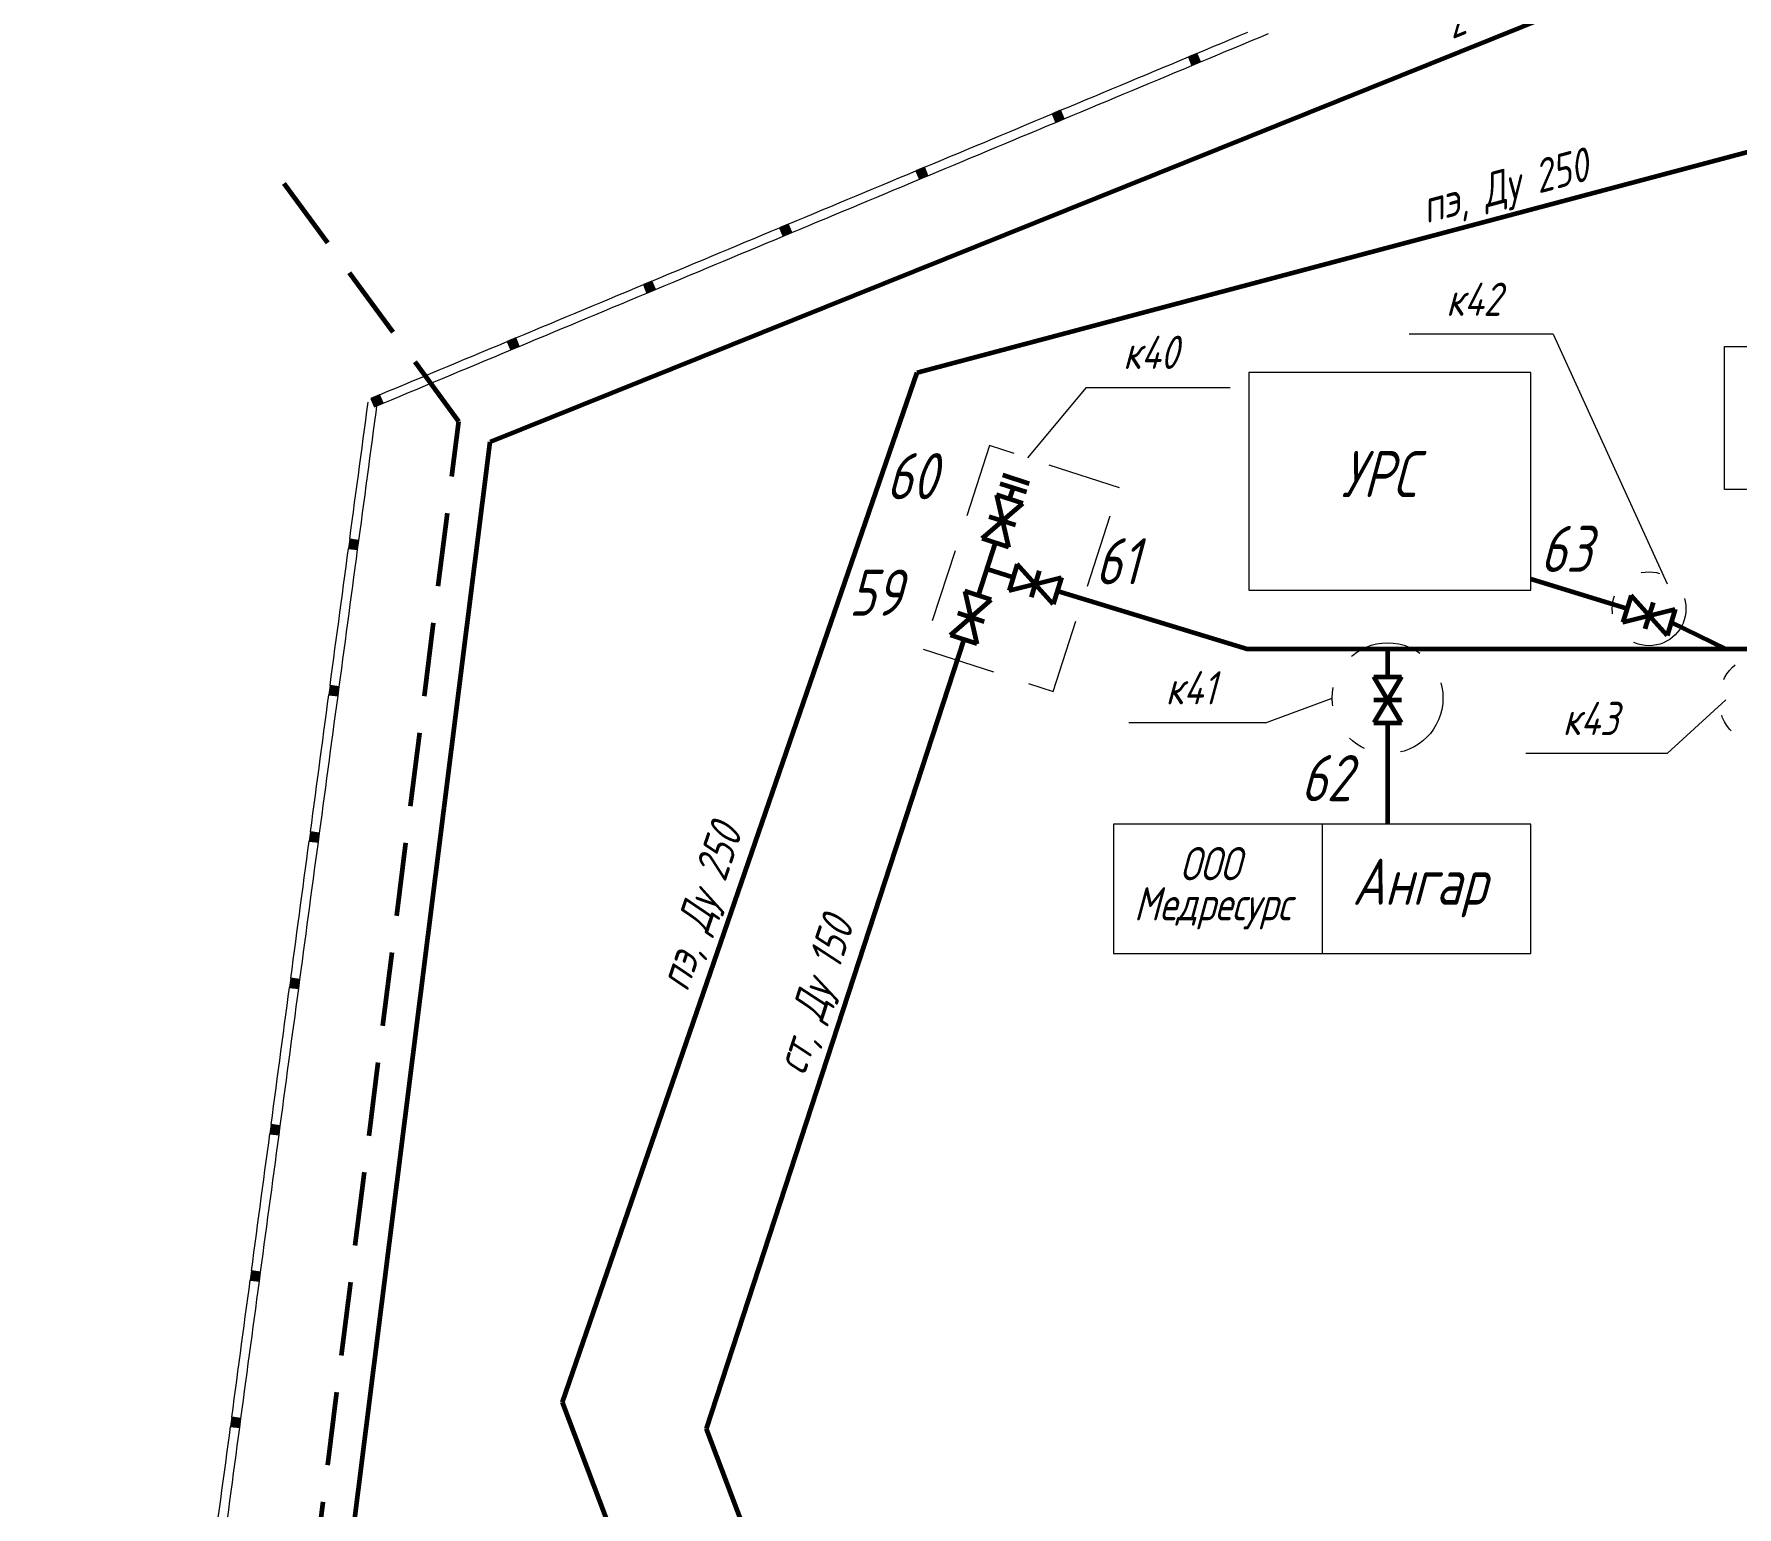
# Model space of a CAD drawing. Header units: millimetres. Extents: x 0 to 841, y 0 to 594.
# Drawn here: x 109.2 to 201.5, y 367.4 to 447.3 of the extents above; entities that cross this region are included whole.
import ezdxf

# ---------------------------------------------------------------- set-up
doc = ezdxf.new("R2010")
doc.units = ezdxf.units.MM
for name, pattern in [('K5LT32769', [0]), ('K5LT_BASIC', [0]), ('K5LT_CHAIN_LINE_WITH_2_POINTS', [12, 4, -2, 1, -2, 1, -2]), ('K5LT_DASHED', [6, 4, -2]), ('K5LT_DASHED_REINFORCED', [6, 4, -2]), ('K5LT_THIN', [0])]:
    doc.linetypes.add(name, pattern=pattern)
doc.styles.add('KTEXTSTYLE', font='GOST_AU.SHX', dxfattribs={"width": 0.96, "height": 5})

# ---------------------------------------------------------------- blocks, each defined once
blk = doc.blocks.new('T4')
at = {"color": 7, "char_height": 1.8, "attachment_point": 1, "style": 'KTEXTSTYLE'}
for s, insert in [('\\H5.0;\\W1.000;\\Q15;\\Q15;\\W0.965;\\H1.80;ООО ', (171.279, 403.201)), ('\\H5.0;\\W1.000;\\Q15;\\Q15;\\W0.965;\\H1.80;Медресурс', (168.803, 401.031))]:
    blk.add_mtext(s, dxfattribs=dict(at, insert=insert))
blk = doc.blocks.new('U33')
for points in [[(126.734, 419.322), (126.801, 419.817), (126.305, 419.884), (126.238, 419.388)], [(125.669, 411.393), (125.736, 411.888), (125.24, 411.955), (125.174, 411.459)], [(124.604, 403.464), (124.671, 403.96), (124.175, 404.026), (124.109, 403.531)], [(123.539, 395.535), (123.606, 396.031), (123.11, 396.097), (123.044, 395.602)], [(122.474, 387.606), (122.541, 388.102), (122.045, 388.169), (121.979, 387.673)], [(121.409, 379.678), (121.476, 380.173), (120.98, 380.24), (120.914, 379.744)], [(120.344, 371.749), (120.411, 372.244), (119.915, 372.311), (119.849, 371.815)], [(119.279, 363.82), (119.346, 364.316), (118.85, 364.382), (118.784, 363.887)], [(118.214, 355.891), (118.281, 356.387), (117.785, 356.453), (117.719, 355.958)], [(117.149, 347.962), (117.216, 348.458), (116.72, 348.525), (116.654, 348.029)], [(116.084, 340.034), (116.151, 340.529), (115.656, 340.596), (115.589, 340.1)], [(115.02, 332.105), (115.086, 332.6), (114.591, 332.667), (114.524, 332.171)], [(113.955, 324.176), (114.021, 324.672), (113.526, 324.738), (113.459, 324.243)], [(112.89, 316.247), (112.956, 316.743), (112.461, 316.809), (112.394, 316.314)], [(111.825, 308.318), (111.891, 308.814), (111.396, 308.881), (111.329, 308.385)], [(110.76, 300.39), (110.826, 300.885), (110.331, 300.952), (110.264, 300.456)], [(109.695, 292.461), (109.761, 292.956), (109.266, 293.023), (109.199, 292.527)]]:
    blk.add_hatch(color=7).paths.add_polyline_path(points)
at = {"color": 7, "linetype": 'K5LT32769', "lineweight": 18}
for p, q in [((127.237, 426.821), (127.303, 427.317)), ((127.732, 426.755), (127.799, 427.25)), ((127.104, 425.83), (127.17, 426.326)), ((127.17, 426.326), (127.237, 426.821)), ((127.666, 426.259), (127.732, 426.755)), ((127.037, 425.335), (127.104, 425.83)), ((127.533, 425.268), (127.599, 425.764)), ((127.599, 425.764), (127.666, 426.259)), ((126.904, 424.344), (126.971, 424.839)), ((126.971, 424.839), (127.037, 425.335)), ((127.4, 424.277), (127.466, 424.773)), ((127.466, 424.773), (127.533, 425.268)), ((126.771, 423.353), (126.838, 423.848)), ((126.838, 423.848), (126.904, 424.344)), ((127.266, 423.286), (127.333, 423.782)), ((127.333, 423.782), (127.4, 424.277)), ((126.638, 422.362), (126.704, 422.857)), ((126.704, 422.857), (126.771, 423.353)), ((127.133, 422.295), (127.2, 422.791)), ((127.2, 422.791), (127.266, 423.286)), ((126.505, 421.37), (126.571, 421.866)), ((126.571, 421.866), (126.638, 422.362)), ((127, 421.304), (127.067, 421.799)), ((127.067, 421.799), (127.133, 422.295)), ((126.372, 420.379), (126.438, 420.875)), ((126.438, 420.875), (126.505, 421.37)), ((126.867, 420.313), (126.934, 420.808)), ((126.934, 420.808), (127, 421.304)), ((126.305, 419.884), (126.238, 419.388)), ((126.305, 419.884), (126.372, 420.379)), ((126.801, 419.817), (126.305, 419.884)), ((126.801, 419.817), (126.867, 420.313)), ((126.172, 418.893), (126.238, 419.388)), ((126.238, 419.388), (126.734, 419.322)), ((126.667, 418.826), (126.734, 419.322)), ((126.734, 419.322), (126.801, 419.817)), ((126.039, 417.902), (126.105, 418.397)), ((126.105, 418.397), (126.172, 418.893)), ((126.534, 417.835), (126.601, 418.331)), ((126.601, 418.331), (126.667, 418.826)), ((125.906, 416.91), (125.972, 417.406)), ((125.972, 417.406), (126.039, 417.902)), ((126.401, 416.844), (126.468, 417.339)), ((126.468, 417.339), (126.534, 417.835)), ((125.773, 415.919), (125.839, 416.415)), ((125.839, 416.415), (125.906, 416.91)), ((126.268, 415.853), (126.335, 416.348)), ((126.335, 416.348), (126.401, 416.844)), ((125.639, 414.928), (125.706, 415.424)), ((125.706, 415.424), (125.773, 415.919)), ((126.135, 414.862), (126.202, 415.357)), ((126.202, 415.357), (126.268, 415.853)), ((125.506, 413.937), (125.573, 414.433)), ((125.573, 414.433), (125.639, 414.928)), ((126.002, 413.871), (126.068, 414.366)), ((126.068, 414.366), (126.135, 414.862)), ((125.373, 412.946), (125.44, 413.442)), ((125.44, 413.442), (125.506, 413.937)), ((125.935, 413.375), (126.002, 413.871)), ((125.307, 412.451), (125.373, 412.946)), ((125.802, 412.384), (125.869, 412.88)), ((125.869, 412.88), (125.935, 413.375)), ((125.24, 411.955), (125.174, 411.459)), ((125.24, 411.955), (125.307, 412.451)), ((125.736, 411.888), (125.24, 411.955)), ((125.669, 411.393), (125.736, 411.888)), ((125.736, 411.888), (125.802, 412.384)), ((125.04, 410.468), (125.107, 410.964)), ((125.107, 410.964), (125.174, 411.459)), ((125.174, 411.459), (125.669, 411.393)), ((125.536, 410.402), (125.603, 410.897)), ((125.603, 410.897), (125.669, 411.393)), ((124.907, 409.477), (124.974, 409.973)), ((124.974, 409.973), (125.04, 410.468)), ((125.403, 409.411), (125.469, 409.906)), ((125.469, 409.906), (125.536, 410.402)), ((124.774, 408.486), (124.841, 408.982)), ((124.841, 408.982), (124.907, 409.477)), ((125.27, 408.42), (125.336, 408.915)), ((125.336, 408.915), (125.403, 409.411)), ((124.641, 407.495), (124.708, 407.991)), ((124.708, 407.991), (124.774, 408.486)), ((125.137, 407.428), (125.203, 407.924)), ((125.203, 407.924), (125.27, 408.42)), ((124.508, 406.504), (124.574, 406.999)), ((124.574, 406.999), (124.641, 407.495)), ((125.003, 406.437), (125.07, 406.933)), ((125.07, 406.933), (125.137, 407.428)), ((124.375, 405.513), (124.441, 406.008)), ((124.441, 406.008), (124.508, 406.504)), ((124.937, 405.942), (125.003, 406.437)), ((124.308, 405.017), (124.375, 405.513)), ((124.804, 404.951), (124.87, 405.446)), ((124.87, 405.446), (124.937, 405.942)), ((124.175, 404.026), (124.242, 404.522)), ((124.242, 404.522), (124.308, 405.017)), ((124.671, 403.96), (124.737, 404.455)), ((124.737, 404.455), (124.804, 404.951)), ((124.042, 403.035), (124.109, 403.531)), ((124.175, 404.026), (124.109, 403.531)), ((124.109, 403.531), (124.604, 403.464)), ((124.671, 403.96), (124.175, 404.026)), ((124.538, 402.969), (124.604, 403.464)), ((124.604, 403.464), (124.671, 403.96)), ((123.909, 402.044), (123.975, 402.54)), ((123.975, 402.54), (124.042, 403.035)), ((124.404, 401.977), (124.471, 402.473)), ((124.471, 402.473), (124.538, 402.969)), ((123.776, 401.053), (123.842, 401.548)), ((123.842, 401.548), (123.909, 402.044)), ((124.271, 400.986), (124.338, 401.482)), ((124.338, 401.482), (124.404, 401.977)), ((123.643, 400.062), (123.709, 400.557)), ((123.709, 400.557), (123.776, 401.053)), ((124.138, 399.995), (124.205, 400.491)), ((124.205, 400.491), (124.271, 400.986)), ((123.51, 399.071), (123.576, 399.566)), ((123.576, 399.566), (123.643, 400.062)), ((124.072, 399.5), (124.138, 399.995)), ((123.443, 398.575), (123.51, 399.071)), ((123.939, 398.509), (124.005, 399.004)), ((124.005, 399.004), (124.072, 399.5)), ((123.31, 397.584), (123.376, 398.08)), ((123.376, 398.08), (123.443, 398.575)), ((123.805, 397.517), (123.872, 398.013)), ((123.872, 398.013), (123.939, 398.509)), ((123.177, 396.593), (123.243, 397.088)), ((123.243, 397.088), (123.31, 397.584)), ((123.672, 396.526), (123.739, 397.022)), ((123.739, 397.022), (123.805, 397.517)), ((123.11, 396.097), (123.044, 395.602)), ((123.11, 396.097), (123.177, 396.593)), ((123.606, 396.031), (123.11, 396.097)), ((123.539, 395.535), (123.606, 396.031)), ((123.606, 396.031), (123.672, 396.526)), ((122.91, 394.611), (122.977, 395.106)), ((122.977, 395.106), (123.044, 395.602)), ((123.044, 395.602), (123.539, 395.535)), ((123.406, 394.544), (123.473, 395.04)), ((123.473, 395.04), (123.539, 395.535)), ((122.777, 393.62), (122.844, 394.115)), ((122.844, 394.115), (122.91, 394.611)), ((123.273, 393.553), (123.339, 394.049)), ((123.339, 394.049), (123.406, 394.544)), ((122.644, 392.629), (122.711, 393.124)), ((122.711, 393.124), (122.777, 393.62)), ((123.206, 393.058), (123.273, 393.553)), ((122.578, 392.133), (122.644, 392.629)), ((123.073, 392.066), (123.14, 392.562)), ((123.14, 392.562), (123.206, 393.058)), ((122.445, 391.142), (122.511, 391.637)), ((122.511, 391.637), (122.578, 392.133)), ((122.94, 391.075), (123.007, 391.571)), ((123.007, 391.571), (123.073, 392.066)), ((122.311, 390.151), (122.378, 390.646)), ((122.378, 390.646), (122.445, 391.142)), ((122.807, 390.084), (122.874, 390.58)), ((122.874, 390.58), (122.94, 391.075)), ((122.178, 389.16), (122.245, 389.655)), ((122.245, 389.655), (122.311, 390.151)), ((122.674, 389.093), (122.74, 389.589)), ((122.74, 389.589), (122.807, 390.084)), ((122.045, 388.169), (122.112, 388.664)), ((122.112, 388.664), (122.178, 389.16)), ((122.541, 388.102), (122.607, 388.598)), ((122.607, 388.598), (122.674, 389.093)), ((121.912, 387.177), (121.979, 387.673)), ((122.045, 388.169), (121.979, 387.673)), ((121.979, 387.673), (122.474, 387.606)), ((122.541, 388.102), (122.045, 388.169)), ((122.408, 387.111), (122.474, 387.606)), ((122.474, 387.606), (122.541, 388.102)), ((121.779, 386.186), (121.846, 386.682)), ((121.846, 386.682), (121.912, 387.177)), ((122.341, 386.615), (122.408, 387.111)), ((121.712, 385.691), (121.779, 386.186)), ((122.208, 385.624), (122.275, 386.12)), ((122.275, 386.12), (122.341, 386.615)), ((121.579, 384.7), (121.646, 385.195)), ((121.646, 385.195), (121.712, 385.691)), ((122.075, 384.633), (122.141, 385.129)), ((122.141, 385.129), (122.208, 385.624)), ((121.446, 383.709), (121.513, 384.204)), ((121.513, 384.204), (121.579, 384.7)), ((121.942, 383.642), (122.008, 384.138)), ((122.008, 384.138), (122.075, 384.633)), ((121.313, 382.718), (121.38, 383.213)), ((121.38, 383.213), (121.446, 383.709)), ((121.809, 382.651), (121.875, 383.147)), ((121.875, 383.147), (121.942, 383.642)), ((121.18, 381.726), (121.247, 382.222)), ((121.247, 382.222), (121.313, 382.718)), ((121.675, 381.66), (121.742, 382.155)), ((121.742, 382.155), (121.809, 382.651)), ((121.047, 380.735), (121.113, 381.231)), ((121.113, 381.231), (121.18, 381.726)), ((121.542, 380.669), (121.609, 381.164)), ((121.609, 381.164), (121.675, 381.66)), ((120.98, 380.24), (120.914, 379.744)), ((120.98, 380.24), (121.047, 380.735)), ((121.476, 380.173), (120.98, 380.24)), ((121.409, 379.678), (121.476, 380.173)), ((121.476, 380.173), (121.542, 380.669)), ((120.781, 378.753), (120.847, 379.249)), ((120.847, 379.249), (120.914, 379.744)), ((120.914, 379.744), (121.409, 379.678)), ((121.343, 379.182), (121.409, 379.678)), ((120.714, 378.258), (120.781, 378.753)), ((121.21, 378.191), (121.276, 378.687)), ((121.276, 378.687), (121.343, 379.182)), ((120.581, 377.266), (120.647, 377.762)), ((120.647, 377.762), (120.714, 378.258)), ((121.076, 377.2), (121.143, 377.695)), ((121.143, 377.695), (121.21, 378.191)), ((120.448, 376.275), (120.514, 376.771)), ((120.514, 376.771), (120.581, 377.266)), ((120.943, 376.209), (121.01, 376.704)), ((121.01, 376.704), (121.076, 377.2)), ((120.315, 375.284), (120.381, 375.78)), ((120.381, 375.78), (120.448, 376.275)), ((120.81, 375.218), (120.877, 375.713)), ((120.877, 375.713), (120.943, 376.209)), ((120.182, 374.293), (120.248, 374.789)), ((120.248, 374.789), (120.315, 375.284)), ((120.677, 374.227), (120.744, 374.722)), ((120.744, 374.722), (120.81, 375.218)), ((120.048, 373.302), (120.115, 373.798)), ((120.115, 373.798), (120.182, 374.293)), ((120.544, 373.236), (120.611, 373.731)), ((120.611, 373.731), (120.677, 374.227)), ((119.915, 372.311), (119.982, 372.807)), ((119.982, 372.807), (120.048, 373.302)), ((120.477, 372.74), (120.544, 373.236)), ((119.915, 372.311), (119.849, 371.815)), ((120.411, 372.244), (119.915, 372.311)), ((120.344, 371.749), (120.411, 372.244)), ((120.411, 372.244), (120.477, 372.74)), ((119.716, 370.824), (119.782, 371.32)), ((119.782, 371.32), (119.849, 371.815)), ((119.849, 371.815), (120.344, 371.749)), ((120.211, 370.758), (120.278, 371.253)), ((120.278, 371.253), (120.344, 371.749)), ((119.583, 369.833), (119.649, 370.329)), ((119.649, 370.329), (119.716, 370.824)), ((120.078, 369.767), (120.145, 370.262)), ((120.145, 370.262), (120.211, 370.758)), ((119.449, 368.842), (119.516, 369.338)), ((119.516, 369.338), (119.583, 369.833)), ((119.945, 368.776), (120.012, 369.271)), ((120.012, 369.271), (120.078, 369.767)), ((119.316, 367.851), (119.383, 368.347)), ((119.383, 368.347), (119.449, 368.842)), ((119.812, 367.784), (119.878, 368.28)), ((119.878, 368.28), (119.945, 368.776)), ((119.183, 366.86), (119.25, 367.355)), ((119.25, 367.355), (119.316, 367.851)), ((119.679, 366.793), (119.745, 367.289)), ((119.745, 367.289), (119.812, 367.784)), ((119.05, 365.869), (119.117, 366.364)), ((119.117, 366.364), (119.183, 366.86)), ((119.612, 366.298), (119.679, 366.793)), ((118.983, 365.373), (119.05, 365.869)), ((119.479, 365.307), (119.546, 365.802)), ((119.546, 365.802), (119.612, 366.298)), ((118.85, 364.382), (118.917, 364.878)), ((118.917, 364.878), (118.983, 365.373)), ((119.346, 364.316), (119.412, 364.811)), ((119.412, 364.811), (119.479, 365.307)), ((118.717, 363.391), (118.784, 363.887)), ((118.85, 364.382), (118.784, 363.887)), ((118.784, 363.887), (119.279, 363.82)), ((119.346, 364.316), (118.85, 364.382)), ((119.213, 363.325), (119.279, 363.82)), ((119.279, 363.82), (119.346, 364.316)), ((118.584, 362.4), (118.651, 362.896)), ((118.651, 362.896), (118.717, 363.391)), ((119.08, 362.333), (119.146, 362.829)), ((119.146, 362.829), (119.213, 363.325)), ((118.451, 361.409), (118.518, 361.904)), ((118.518, 361.904), (118.584, 362.4)), ((118.947, 361.342), (119.013, 361.838)), ((119.013, 361.838), (119.08, 362.333)), ((118.318, 360.418), (118.384, 360.913)), ((118.384, 360.913), (118.451, 361.409)), ((118.813, 360.351), (118.88, 360.847)), ((118.88, 360.847), (118.947, 361.342)), ((118.185, 359.427), (118.251, 359.922)), ((118.251, 359.922), (118.318, 360.418)), ((118.747, 359.856), (118.813, 360.351)), ((118.118, 358.931), (118.185, 359.427)), ((118.614, 358.865), (118.68, 359.36)), ((118.68, 359.36), (118.747, 359.856)), ((117.985, 357.94), (118.052, 358.436)), ((118.052, 358.436), (118.118, 358.931)), ((118.481, 357.873), (118.547, 358.369)), ((118.547, 358.369), (118.614, 358.865)), ((117.852, 356.949), (117.919, 357.444)), ((117.919, 357.444), (117.985, 357.94)), ((118.348, 356.882), (118.414, 357.378)), ((118.414, 357.378), (118.481, 357.873)), ((117.785, 356.453), (117.719, 355.958)), ((117.785, 356.453), (117.852, 356.949)), ((118.281, 356.387), (117.785, 356.453)), ((118.214, 355.891), (118.281, 356.387)), ((118.281, 356.387), (118.348, 356.882)), ((117.586, 354.967), (117.652, 355.462)), ((117.652, 355.462), (117.719, 355.958)), ((117.719, 355.958), (118.214, 355.891)), ((118.081, 354.9), (118.148, 355.396)), ((118.148, 355.396), (118.214, 355.891)), ((117.453, 353.976), (117.519, 354.471)), ((117.519, 354.471), (117.586, 354.967)), ((117.948, 353.909), (118.015, 354.405)), ((118.015, 354.405), (118.081, 354.9)), ((117.319, 352.985), (117.386, 353.48)), ((117.386, 353.48), (117.453, 353.976)), ((117.815, 352.918), (117.882, 353.414)), ((117.882, 353.414), (117.948, 353.909)), ((117.186, 351.993), (117.253, 352.489)), ((117.253, 352.489), (117.319, 352.985)), ((117.748, 352.422), (117.815, 352.918)), ((117.12, 351.498), (117.186, 351.993)), ((117.615, 351.431), (117.682, 351.927)), ((117.682, 351.927), (117.748, 352.422)), ((116.987, 350.507), (117.053, 351.002)), ((117.053, 351.002), (117.12, 351.498)), ((117.482, 350.44), (117.549, 350.936)), ((117.549, 350.936), (117.615, 351.431)), ((116.854, 349.516), (116.92, 350.011)), ((116.92, 350.011), (116.987, 350.507)), ((117.349, 349.449), (117.416, 349.945)), ((117.416, 349.945), (117.482, 350.44)), ((116.72, 348.525), (116.787, 349.02)), ((116.787, 349.02), (116.854, 349.516)), ((117.216, 348.458), (117.283, 348.954)), ((117.283, 348.954), (117.349, 349.449)), ((116.587, 347.533), (116.654, 348.029)), ((116.72, 348.525), (116.654, 348.029)), ((116.654, 348.029), (117.149, 347.962)), ((117.216, 348.458), (116.72, 348.525)), ((117.083, 347.467), (117.149, 347.962)), ((117.149, 347.962), (117.216, 348.458)), ((116.454, 346.542), (116.521, 347.038)), ((116.521, 347.038), (116.587, 347.533)), ((116.95, 346.476), (117.016, 346.971)), ((117.016, 346.971), (117.083, 347.467)), ((116.321, 345.551), (116.388, 346.047)), ((116.388, 346.047), (116.454, 346.542)), ((116.883, 345.98), (116.95, 346.476)), ((116.255, 345.056), (116.321, 345.551)), ((116.75, 344.989), (116.817, 345.485)), ((116.817, 345.485), (116.883, 345.98)), ((116.121, 344.065), (116.188, 344.56)), ((116.188, 344.56), (116.255, 345.056)), ((116.617, 343.998), (116.684, 344.494)), ((116.684, 344.494), (116.75, 344.989)), ((115.988, 343.074), (116.055, 343.569)), ((116.055, 343.569), (116.121, 344.065)), ((116.484, 343.007), (116.55, 343.503)), ((116.55, 343.503), (116.617, 343.998)), ((115.855, 342.082), (115.922, 342.578)), ((115.922, 342.578), (115.988, 343.074)), ((116.351, 342.016), (116.417, 342.511)), ((116.417, 342.511), (116.484, 343.007)), ((115.722, 341.091), (115.789, 341.587)), ((115.789, 341.587), (115.855, 342.082)), ((116.218, 341.025), (116.284, 341.52)), ((116.284, 341.52), (116.351, 342.016)), ((115.656, 340.596), (115.589, 340.1)), ((115.656, 340.596), (115.722, 341.091)), ((116.151, 340.529), (115.656, 340.596)), ((116.084, 340.034), (116.151, 340.529)), ((116.151, 340.529), (116.218, 341.025)), ((115.456, 339.109), (115.522, 339.605)), ((115.522, 339.605), (115.589, 340.1)), ((115.589, 340.1), (116.084, 340.034)), ((116.018, 339.538), (116.084, 340.034)), ((115.389, 338.614), (115.456, 339.109)), ((115.885, 338.547), (115.951, 339.043)), ((115.951, 339.043), (116.018, 339.538)), ((115.256, 337.622), (115.323, 338.118)), ((115.323, 338.118), (115.389, 338.614)), ((115.752, 337.556), (115.818, 338.051)), ((115.818, 338.051), (115.885, 338.547)), ((115.123, 336.631), (115.19, 337.127)), ((115.19, 337.127), (115.256, 337.622)), ((115.619, 336.565), (115.685, 337.06)), ((115.685, 337.06), (115.752, 337.556)), ((114.99, 335.64), (115.056, 336.136)), ((115.056, 336.136), (115.123, 336.631)), ((115.485, 335.574), (115.552, 336.069)), ((115.552, 336.069), (115.619, 336.565)), ((114.857, 334.649), (114.923, 335.145)), ((114.923, 335.145), (114.99, 335.64)), ((115.352, 334.583), (115.419, 335.078)), ((115.419, 335.078), (115.485, 335.574)), ((114.724, 333.658), (114.79, 334.154)), ((114.79, 334.154), (114.857, 334.649)), ((115.219, 333.592), (115.286, 334.087)), ((115.286, 334.087), (115.352, 334.583)), ((114.591, 332.667), (114.657, 333.163)), ((114.657, 333.163), (114.724, 333.658)), ((115.153, 333.096), (115.219, 333.592)), ((114.591, 332.667), (114.524, 332.171)), ((115.086, 332.6), (114.591, 332.667)), ((115.02, 332.105), (115.086, 332.6)), ((115.086, 332.6), (115.153, 333.096)), ((114.391, 331.18), (114.457, 331.676)), ((114.457, 331.676), (114.524, 332.171)), ((114.524, 332.171), (115.02, 332.105)), ((114.886, 331.114), (114.953, 331.609)), ((114.953, 331.609), (115.02, 332.105)), ((114.258, 330.189), (114.324, 330.685)), ((114.324, 330.685), (114.391, 331.18)), ((114.753, 330.123), (114.82, 330.618)), ((114.82, 330.618), (114.886, 331.114)), ((114.125, 329.198), (114.191, 329.694)), ((114.191, 329.694), (114.258, 330.189)), ((114.62, 329.132), (114.687, 329.627)), ((114.687, 329.627), (114.753, 330.123)), ((113.992, 328.207), (114.058, 328.703)), ((114.058, 328.703), (114.125, 329.198)), ((114.487, 328.14), (114.554, 328.636)), ((114.554, 328.636), (114.62, 329.132)), ((113.858, 327.216), (113.925, 327.711)), ((113.925, 327.711), (113.992, 328.207)), ((114.354, 327.149), (114.421, 327.645)), ((114.421, 327.645), (114.487, 328.14)), ((113.725, 326.225), (113.792, 326.72)), ((113.792, 326.72), (113.858, 327.216)), ((114.221, 326.158), (114.287, 326.654)), ((114.287, 326.654), (114.354, 327.149)), ((113.592, 325.234), (113.659, 325.729)), ((113.659, 325.729), (113.725, 326.225)), ((114.154, 325.663), (114.221, 326.158)), ((113.526, 324.738), (113.592, 325.234)), ((114.021, 324.672), (114.088, 325.167)), ((114.088, 325.167), (114.154, 325.663)), ((113.392, 323.747), (113.459, 324.243)), ((113.526, 324.738), (113.459, 324.243)), ((113.459, 324.243), (113.955, 324.176)), ((114.021, 324.672), (113.526, 324.738)), ((113.888, 323.681), (113.955, 324.176)), ((113.955, 324.176), (114.021, 324.672)), ((113.259, 322.756), (113.326, 323.252)), ((113.326, 323.252), (113.392, 323.747)), ((113.755, 322.689), (113.821, 323.185)), ((113.821, 323.185), (113.888, 323.681)), ((113.126, 321.765), (113.193, 322.26)), ((113.193, 322.26), (113.259, 322.756)), ((113.622, 321.698), (113.688, 322.194)), ((113.688, 322.194), (113.755, 322.689)), ((112.993, 320.774), (113.06, 321.269)), ((113.06, 321.269), (113.126, 321.765)), ((113.489, 320.707), (113.555, 321.203)), ((113.555, 321.203), (113.622, 321.698)), ((112.86, 319.783), (112.927, 320.278)), ((112.927, 320.278), (112.993, 320.774)), ((113.356, 319.716), (113.422, 320.212)), ((113.422, 320.212), (113.489, 320.707)), ((112.727, 318.792), (112.793, 319.287)), ((112.793, 319.287), (112.86, 319.783)), ((113.289, 319.221), (113.356, 319.716)), ((112.66, 318.296), (112.727, 318.792)), ((113.156, 318.229), (113.222, 318.725)), ((113.222, 318.725), (113.289, 319.221)), ((112.527, 317.305), (112.594, 317.8)), ((112.594, 317.8), (112.66, 318.296)), ((113.023, 317.238), (113.089, 317.734)), ((113.089, 317.734), (113.156, 318.229)), ((112.461, 316.809), (112.394, 316.314)), ((112.461, 316.809), (112.527, 317.305)), ((112.956, 316.743), (112.461, 316.809)), ((112.89, 316.247), (112.956, 316.743)), ((112.956, 316.743), (113.023, 317.238)), ((112.261, 315.323), (112.328, 315.818)), ((112.328, 315.818), (112.394, 316.314)), ((112.394, 316.314), (112.89, 316.247)), ((112.757, 315.256), (112.823, 315.752)), ((112.823, 315.752), (112.89, 316.247)), ((112.128, 314.332), (112.194, 314.827)), ((112.194, 314.827), (112.261, 315.323)), ((112.623, 314.265), (112.69, 314.761)), ((112.69, 314.761), (112.757, 315.256)), ((111.995, 313.341), (112.061, 313.836)), ((112.061, 313.836), (112.128, 314.332)), ((112.49, 313.274), (112.557, 313.77)), ((112.557, 313.77), (112.623, 314.265)), ((111.862, 312.349), (111.928, 312.845)), ((111.928, 312.845), (111.995, 313.341)), ((112.424, 312.778), (112.49, 313.274)), ((111.795, 311.854), (111.862, 312.349)), ((112.291, 311.787), (112.357, 312.283)), ((112.357, 312.283), (112.424, 312.778)), ((111.662, 310.863), (111.728, 311.358)), ((111.728, 311.358), (111.795, 311.854)), ((112.157, 310.796), (112.224, 311.292)), ((112.224, 311.292), (112.291, 311.787)), ((111.529, 309.872), (111.595, 310.367)), ((111.595, 310.367), (111.662, 310.863)), ((112.024, 309.805), (112.091, 310.301)), ((112.091, 310.301), (112.157, 310.796)), ((111.396, 308.881), (111.462, 309.376)), ((111.462, 309.376), (111.529, 309.872)), ((111.891, 308.814), (111.958, 309.31)), ((111.958, 309.31), (112.024, 309.805)), ((111.263, 307.889), (111.329, 308.385)), ((111.396, 308.881), (111.329, 308.385)), ((111.329, 308.385), (111.825, 308.318)), ((111.891, 308.814), (111.396, 308.881)), ((111.758, 307.823), (111.825, 308.318)), ((111.825, 308.318), (111.891, 308.814)), ((111.129, 306.898), (111.196, 307.394)), ((111.196, 307.394), (111.263, 307.889)), ((111.625, 306.832), (111.692, 307.327)), ((111.692, 307.327), (111.758, 307.823)), ((110.996, 305.907), (111.063, 306.403)), ((111.063, 306.403), (111.129, 306.898)), ((111.558, 306.336), (111.625, 306.832)), ((110.93, 305.412), (110.996, 305.907)), ((111.425, 305.345), (111.492, 305.841)), ((111.492, 305.841), (111.558, 306.336)), ((110.797, 304.421), (110.863, 304.916)), ((110.863, 304.916), (110.93, 305.412)), ((111.292, 304.354), (111.359, 304.85)), ((111.359, 304.85), (111.425, 305.345)), ((110.664, 303.43), (110.73, 303.925)), ((110.73, 303.925), (110.797, 304.421)), ((111.159, 303.363), (111.226, 303.859)), ((111.226, 303.859), (111.292, 304.354)), ((110.53, 302.438), (110.597, 302.934)), ((110.597, 302.934), (110.664, 303.43)), ((111.026, 302.372), (111.093, 302.867)), ((111.093, 302.867), (111.159, 303.363)), ((110.397, 301.447), (110.464, 301.943)), ((110.464, 301.943), (110.53, 302.438)), ((110.893, 301.381), (110.959, 301.876)), ((110.959, 301.876), (111.026, 302.372)), ((110.331, 300.952), (110.264, 300.456)), ((110.331, 300.952), (110.397, 301.447)), ((110.826, 300.885), (110.331, 300.952)), ((110.76, 300.39), (110.826, 300.885)), ((110.826, 300.885), (110.893, 301.381)), ((110.131, 299.465), (110.198, 299.961)), ((110.198, 299.961), (110.264, 300.456)), ((110.264, 300.456), (110.76, 300.39)), ((110.627, 299.399), (110.693, 299.894)), ((110.693, 299.894), (110.76, 300.39)), ((109.998, 298.474), (110.065, 298.97)), ((110.065, 298.97), (110.131, 299.465)), ((110.56, 298.903), (110.627, 299.399)), ((109.931, 297.978), (109.998, 298.474)), ((110.427, 297.912), (110.493, 298.407)), ((110.493, 298.407), (110.56, 298.903)), ((109.798, 296.987), (109.865, 297.483)), ((109.865, 297.483), (109.931, 297.978)), ((110.294, 296.921), (110.36, 297.416)), ((110.36, 297.416), (110.427, 297.912)), ((109.665, 295.996), (109.732, 296.492)), ((109.732, 296.492), (109.798, 296.987)), ((110.161, 295.93), (110.227, 296.425)), ((110.227, 296.425), (110.294, 296.921)), ((109.532, 295.005), (109.599, 295.501)), ((109.599, 295.501), (109.665, 295.996)), ((110.028, 294.939), (110.094, 295.434)), ((110.094, 295.434), (110.161, 295.93)), ((109.399, 294.014), (109.465, 294.51)), ((109.465, 294.51), (109.532, 295.005)), ((109.894, 293.948), (109.961, 294.443)), ((109.961, 294.443), (110.028, 294.939)), ((109.266, 293.023), (109.332, 293.519)), ((109.332, 293.519), (109.399, 294.014)), ((109.761, 292.956), (109.828, 293.452)), ((109.828, 293.452), (109.894, 293.948)), ((109.266, 293.023), (109.199, 292.527)), ((109.199, 292.527), (109.695, 292.461)), ((109.761, 292.956), (109.266, 293.023)), ((109.695, 292.461), (109.761, 292.956))]:
    blk.add_line(p, q, dxfattribs=at)
blk = doc.blocks.new('U34')
for points in [[(172.402, 445.742), (172.209, 446.203), (171.748, 446.011), (171.941, 445.549)], [(165.02, 442.659), (164.827, 443.121), (164.366, 442.928), (164.559, 442.467)], [(157.638, 439.577), (157.445, 440.038), (156.984, 439.845), (157.176, 439.384)], [(150.256, 436.494), (150.063, 436.955), (149.601, 436.763), (149.794, 436.301)], [(142.873, 433.411), (142.681, 433.872), (142.219, 433.68), (142.412, 433.218)], [(135.491, 430.328), (135.298, 430.79), (134.837, 430.597), (135.03, 430.136)], [(128.109, 427.246), (127.916, 427.707), (127.455, 427.514), (127.648, 427.053)]]:
    blk.add_hatch(color=7).paths.add_polyline_path(points)
at = {"color": 7, "linetype": 'K5LT32769', "lineweight": 18}
for p, q in [((173.132, 446.589), (173.594, 446.781)), ((173.594, 446.781), (174.055, 446.974)), ((174.055, 446.974), (174.516, 447.167)), ((174.248, 446.513), (174.709, 446.705)), ((174.516, 447.167), (174.978, 447.359)), ((174.709, 446.705), (175.17, 446.898)), ((175.17, 446.898), (175.632, 447.091)), ((175.632, 447.091), (176.093, 447.283)), ((170.825, 445.625), (171.287, 445.818)), ((171.287, 445.818), (171.748, 446.011)), ((172.209, 446.203), (171.748, 446.011)), ((171.748, 446.011), (171.941, 445.549)), ((171.941, 445.549), (172.402, 445.742)), ((172.209, 446.203), (172.671, 446.396)), ((172.402, 445.742), (172.209, 446.203)), ((172.402, 445.742), (172.864, 445.935)), ((172.671, 446.396), (173.132, 446.589)), ((172.864, 445.935), (173.325, 446.127)), ((173.325, 446.127), (173.786, 446.32)), ((173.786, 446.32), (174.248, 446.513)), ((168.518, 444.662), (168.98, 444.855)), ((168.98, 444.855), (169.441, 445.047)), ((169.441, 445.047), (169.903, 445.24)), ((169.634, 444.586), (170.095, 444.779)), ((169.903, 445.24), (170.364, 445.433)), ((170.095, 444.779), (170.557, 444.971)), ((170.364, 445.433), (170.825, 445.625)), ((170.557, 444.971), (171.018, 445.164)), ((171.018, 445.164), (171.479, 445.357)), ((171.479, 445.357), (171.941, 445.549)), ((166.211, 443.699), (166.673, 443.891)), ((166.673, 443.891), (167.134, 444.084)), ((167.134, 444.084), (167.596, 444.277)), ((167.596, 444.277), (168.057, 444.469)), ((167.788, 443.815), (168.25, 444.008)), ((168.057, 444.469), (168.518, 444.662)), ((168.25, 444.008), (168.711, 444.201)), ((168.711, 444.201), (169.172, 444.393)), ((169.172, 444.393), (169.634, 444.586)), ((163.905, 442.735), (164.366, 442.928)), ((164.827, 443.121), (164.366, 442.928)), ((164.366, 442.928), (164.559, 442.467)), ((164.827, 443.121), (165.289, 443.313)), ((165.02, 442.659), (164.827, 443.121)), ((165.289, 443.313), (165.75, 443.506)), ((165.481, 442.852), (165.943, 443.045)), ((165.75, 443.506), (166.211, 443.699)), ((165.943, 443.045), (166.404, 443.237)), ((166.404, 443.237), (166.866, 443.43)), ((166.866, 443.43), (167.327, 443.623)), ((167.327, 443.623), (167.788, 443.815)), ((162.059, 441.965), (162.52, 442.157)), ((162.52, 442.157), (162.982, 442.35)), ((162.982, 442.35), (163.443, 442.543)), ((163.174, 441.889), (163.636, 442.081)), ((163.443, 442.543), (163.905, 442.735)), ((163.636, 442.081), (164.097, 442.274)), ((164.097, 442.274), (164.559, 442.467)), ((164.559, 442.467), (165.02, 442.659)), ((165.02, 442.659), (165.481, 442.852)), ((159.752, 441.001), (160.213, 441.194)), ((160.213, 441.194), (160.675, 441.387)), ((160.675, 441.387), (161.136, 441.579)), ((160.867, 440.925), (161.329, 441.118)), ((161.136, 441.579), (161.598, 441.772)), ((161.329, 441.118), (161.79, 441.311)), ((161.598, 441.772), (162.059, 441.965)), ((161.79, 441.311), (162.252, 441.503)), ((162.252, 441.503), (162.713, 441.696)), ((162.713, 441.696), (163.174, 441.889)), ((157.445, 440.038), (157.906, 440.231)), ((157.906, 440.231), (158.368, 440.423)), ((158.368, 440.423), (158.829, 440.616)), ((158.561, 439.962), (159.022, 440.155)), ((158.829, 440.616), (159.291, 440.809)), ((159.022, 440.155), (159.483, 440.347)), ((159.291, 440.809), (159.752, 441.001)), ((159.483, 440.347), (159.945, 440.54)), ((159.945, 440.54), (160.406, 440.733)), ((160.406, 440.733), (160.867, 440.925)), ((155.138, 439.075), (155.6, 439.267)), ((155.6, 439.267), (156.061, 439.46)), ((156.061, 439.46), (156.522, 439.653)), ((156.522, 439.653), (156.984, 439.845)), ((156.715, 439.191), (157.176, 439.384)), ((157.445, 440.038), (156.984, 439.845)), ((156.984, 439.845), (157.176, 439.384)), ((157.176, 439.384), (157.638, 439.577)), ((157.638, 439.577), (157.445, 440.038)), ((157.638, 439.577), (158.099, 439.769)), ((158.099, 439.769), (158.561, 439.962)), ((152.831, 438.111), (153.293, 438.304)), ((153.293, 438.304), (153.754, 438.497)), ((153.754, 438.497), (154.215, 438.689)), ((154.215, 438.689), (154.677, 438.882)), ((154.408, 438.228), (154.869, 438.42)), ((154.677, 438.882), (155.138, 439.075)), ((154.869, 438.42), (155.331, 438.613)), ((155.331, 438.613), (155.792, 438.806)), ((155.792, 438.806), (156.254, 438.999)), ((156.254, 438.999), (156.715, 439.191)), ((150.986, 437.341), (151.447, 437.533)), ((151.447, 437.533), (151.908, 437.726)), ((151.908, 437.726), (152.37, 437.919)), ((152.101, 437.264), (152.562, 437.457)), ((152.37, 437.919), (152.831, 438.111)), ((152.562, 437.457), (153.024, 437.65)), ((153.024, 437.65), (153.485, 437.842)), ((153.485, 437.842), (153.947, 438.035)), ((153.947, 438.035), (154.408, 438.228)), ((148.679, 436.377), (149.14, 436.57)), ((149.14, 436.57), (149.601, 436.763)), ((150.063, 436.955), (149.601, 436.763)), ((149.601, 436.763), (149.794, 436.301)), ((149.794, 436.301), (150.256, 436.494)), ((150.063, 436.955), (150.524, 437.148)), ((150.256, 436.494), (150.063, 436.955)), ((150.256, 436.494), (150.717, 436.686)), ((150.524, 437.148), (150.986, 437.341)), ((150.717, 436.686), (151.178, 436.879)), ((151.178, 436.879), (151.64, 437.072)), ((151.64, 437.072), (152.101, 437.264)), ((146.372, 435.414), (146.833, 435.607)), ((146.833, 435.607), (147.295, 435.799)), ((147.295, 435.799), (147.756, 435.992)), ((147.756, 435.992), (148.217, 436.185)), ((147.949, 435.53), (148.41, 435.723)), ((148.217, 436.185), (148.679, 436.377)), ((148.41, 435.723), (148.871, 435.916)), ((148.871, 435.916), (149.333, 436.108)), ((149.333, 436.108), (149.794, 436.301)), ((144.065, 434.451), (144.526, 434.643)), ((144.526, 434.643), (144.988, 434.836)), ((144.988, 434.836), (145.449, 435.029)), ((145.449, 435.029), (145.91, 435.221)), ((145.642, 434.567), (146.103, 434.76)), ((145.91, 435.221), (146.372, 435.414)), ((146.103, 434.76), (146.564, 434.952)), ((146.564, 434.952), (147.026, 435.145)), ((147.026, 435.145), (147.487, 435.338)), ((147.487, 435.338), (147.949, 435.53)), ((142.681, 433.872), (142.219, 433.68)), ((142.681, 433.872), (143.142, 434.065)), ((142.873, 433.411), (142.681, 433.872)), ((143.142, 434.065), (143.603, 434.258)), ((143.335, 433.604), (143.796, 433.796)), ((143.603, 434.258), (144.065, 434.451)), ((143.796, 433.796), (144.257, 433.989)), ((144.257, 433.989), (144.719, 434.182)), ((144.719, 434.182), (145.18, 434.374)), ((145.18, 434.374), (145.642, 434.567)), ((139.912, 432.716), (140.374, 432.909)), ((140.374, 432.909), (140.835, 433.102)), ((140.835, 433.102), (141.297, 433.294)), ((141.028, 432.64), (141.489, 432.833)), ((141.297, 433.294), (141.758, 433.487)), ((141.489, 432.833), (141.951, 433.026)), ((141.758, 433.487), (142.219, 433.68)), ((141.951, 433.026), (142.412, 433.218)), ((142.219, 433.68), (142.412, 433.218)), ((142.412, 433.218), (142.873, 433.411)), ((142.873, 433.411), (143.335, 433.604)), ((137.605, 431.753), (138.067, 431.946)), ((138.067, 431.946), (138.528, 432.138)), ((138.528, 432.138), (138.99, 432.331)), ((138.721, 431.677), (139.182, 431.87)), ((138.99, 432.331), (139.451, 432.524)), ((139.182, 431.87), (139.644, 432.062)), ((139.451, 432.524), (139.912, 432.716)), ((139.644, 432.062), (140.105, 432.255)), ((140.105, 432.255), (140.566, 432.448)), ((140.566, 432.448), (141.028, 432.64)), ((135.298, 430.79), (135.76, 430.982)), ((135.76, 430.982), (136.221, 431.175)), ((136.221, 431.175), (136.683, 431.368)), ((136.683, 431.368), (137.144, 431.56)), ((136.875, 430.906), (137.337, 431.099)), ((137.144, 431.56), (137.605, 431.753)), ((137.337, 431.099), (137.798, 431.292)), ((137.798, 431.292), (138.259, 431.484)), ((138.259, 431.484), (138.721, 431.677)), ((132.992, 429.826), (133.453, 430.019)), ((133.453, 430.019), (133.914, 430.212)), ((133.914, 430.212), (134.376, 430.404)), ((134.376, 430.404), (134.837, 430.597)), ((134.568, 429.943), (135.03, 430.136)), ((135.298, 430.79), (134.837, 430.597)), ((134.837, 430.597), (135.03, 430.136)), ((135.03, 430.136), (135.491, 430.328)), ((135.491, 430.328), (135.298, 430.79)), ((135.491, 430.328), (135.953, 430.521)), ((135.953, 430.521), (136.414, 430.714)), ((136.414, 430.714), (136.875, 430.906)), ((131.146, 429.056), (131.607, 429.248)), ((131.607, 429.248), (132.069, 429.441)), ((132.069, 429.441), (132.53, 429.634)), ((132.261, 428.98), (132.723, 429.172)), ((132.53, 429.634), (132.992, 429.826)), ((132.723, 429.172), (133.184, 429.365)), ((133.184, 429.365), (133.646, 429.558)), ((133.646, 429.558), (134.107, 429.75)), ((134.107, 429.75), (134.568, 429.943)), ((128.839, 428.092), (129.3, 428.285)), ((129.3, 428.285), (129.762, 428.478)), ((129.762, 428.478), (130.223, 428.67)), ((129.954, 428.016), (130.416, 428.209)), ((130.223, 428.67), (130.685, 428.863)), ((130.416, 428.209), (130.877, 428.402)), ((130.685, 428.863), (131.146, 429.056)), ((130.877, 428.402), (131.339, 428.594)), ((131.339, 428.594), (131.8, 428.787)), ((131.8, 428.787), (132.261, 428.98)), ((127.916, 427.707), (127.455, 427.514)), ((127.455, 427.514), (127.648, 427.053)), ((127.648, 427.053), (128.109, 427.246)), ((127.916, 427.707), (128.378, 427.9)), ((128.109, 427.246), (127.916, 427.707)), ((128.109, 427.246), (128.57, 427.438)), ((128.378, 427.9), (128.839, 428.092)), ((128.57, 427.438), (129.032, 427.631)), ((129.032, 427.631), (129.493, 427.824)), ((129.493, 427.824), (129.954, 428.016))]:
    blk.add_line(p, q, dxfattribs=at)
blk = doc.blocks.new('U120')
at = {"color": 7, "linetype": 'K5LT_THIN', "lineweight": 18, "true_color": 0xffffff}
for q in [(163.025, 424.29), (174.01, 428.109)]:
    blk.add_line((166.212, 428.109), q, dxfattribs=at)
at = {"color": 7, "insert": (168.212, 430.909), "char_height": 1.8, "attachment_point": 1, "style": 'KTEXTSTYLE'}
blk.add_mtext('\\H5.0;\\W1.000;\\Q15;\\Q15;\\W0.965;\\H1.80;к40', dxfattribs=at)
blk = doc.blocks.new('U121')
at = {"color": 7, "linetype": 'K5LT_THIN', "lineweight": 18, "true_color": 0xffffff}
for q in [(179.545, 411.27), (168.517, 409.933)]:
    blk.add_line((175.935, 409.933), q, dxfattribs=at)
at = {"color": 7, "insert": (170.517, 412.733), "char_height": 1.8, "attachment_point": 1, "style": 'KTEXTSTYLE'}
blk.add_mtext('\\H5.0;\\W1.000;\\Q15;\\Q15;\\W0.965;\\H1.80;к41', dxfattribs=at)
blk = doc.blocks.new('U122')
at = {"color": 7, "linetype": 'K5LT_THIN', "lineweight": 18, "true_color": 0xffffff}
for q in [(183.717, 430.985), (197.684, 417.468)]:
    blk.add_line((191.515, 430.985), q, dxfattribs=at)
at = {"color": 7, "insert": (185.717, 433.785), "char_height": 1.8, "attachment_point": 1, "style": 'KTEXTSTYLE'}
blk.add_mtext('\\H5.0;\\W1.000;\\Q15;\\Q15;\\W0.965;\\H1.80;к42', dxfattribs=at)
blk = doc.blocks.new('U123')
at = {"color": 7, "linetype": 'K5LT_THIN', "lineweight": 18, "true_color": 0xffffff}
for q in [(200.864, 411.183), (190.028, 408.27)]:
    blk.add_line((197.684, 408.27), q, dxfattribs=at)
at = {"color": 7, "insert": (192.028, 411.07), "char_height": 1.8, "attachment_point": 1, "style": 'KTEXTSTYLE'}
blk.add_mtext('\\H5.0;\\W1.000;\\Q15;\\Q15;\\W0.965;\\H1.80;к43', dxfattribs=at)
blk = doc.blocks.new('U346')
at = {"color": 143, "linetype": 'K5LT_BASIC', "lineweight": 60, "true_color": 0x33acca}
for p, q in [((158.867, 414.685), (161.069, 416.596)), ((161.069, 416.596), (159.643, 417.061)), ((159.643, 417.061), (160.293, 414.219)), ((160.681, 415.408), (159.255, 415.873)), ((160.293, 414.219), (158.867, 414.685))]:
    blk.add_line(p, q, dxfattribs=at)
blk = doc.blocks.new('U347')
at = {"color": 143, "linetype": 'K5LT_BASIC', "lineweight": 60, "true_color": 0x33acca}
for p, q in [((162.475, 418.534), (162.037, 417.099)), ((164.428, 416.37), (162.475, 418.534)), ((163.67, 418.169), (163.232, 416.734)), ((162.037, 417.099), (164.866, 417.804)), ((164.866, 417.804), (164.428, 416.37))]:
    blk.add_line(p, q, dxfattribs=at)
blk = doc.blocks.new('U348')
at = {"color": 143, "linetype": 'K5LT_BASIC', "lineweight": 60, "true_color": 0x33acca}
for p, q in [((160.573, 419.913), (162.775, 421.824)), ((162.775, 421.824), (161.349, 422.29)), ((161.349, 422.29), (161.999, 419.448)), ((162.387, 420.636), (160.961, 421.102)), ((161.999, 419.448), (160.573, 419.913))]:
    blk.add_line(p, q, dxfattribs=at)
blk = doc.blocks.new('U376')
at = {"color": 143, "linetype": 'K5LT_BASIC', "lineweight": 60, "true_color": 0x33acca}
for p, q in [((181.795, 412.433), (183.295, 412.433)), ((183.295, 412.433), (181.795, 409.933)), ((183.295, 409.933), (181.795, 412.433)), ((181.795, 411.183), (183.295, 411.183)), ((181.795, 409.933), (183.295, 409.933))]:
    blk.add_line(p, q, dxfattribs=at)
blk = doc.blocks.new('U432')
at = {"color": 143, "linetype": 'K5LT_BASIC', "lineweight": 60, "true_color": 0x33acca}
for p, q in [((195.737, 416.829), (195.295, 415.396)), ((197.684, 414.658), (195.737, 416.829)), ((196.932, 416.46), (196.49, 415.027)), ((195.295, 415.396), (198.126, 416.092)), ((198.126, 416.092), (197.684, 414.658))]:
    blk.add_line(p, q, dxfattribs=at)
blk = doc.blocks.new('U528')
at = {"color": 7, "linetype": 'K5LT_THIN', "lineweight": 18, "true_color": 0xffffff}
for p, q in [((190.31, 428.91), (175.02, 428.91)), ((175.02, 428.91), (175.02, 417.13)), ((190.31, 417.13), (190.31, 428.91)), ((175.02, 417.13), (190.31, 417.13))]:
    blk.add_line(p, q, dxfattribs=at)
blk = doc.blocks.new('U529')
at = {"color": 7, "linetype": 'K5LT_THIN', "lineweight": 18, "true_color": 0xffffff}
for p, q in [((190.31, 404.435), (167.682, 404.435)), ((167.682, 404.435), (167.682, 397.435)), ((190.31, 397.435), (190.31, 404.435)), ((167.682, 397.435), (190.31, 397.435))]:
    blk.add_line(p, q, dxfattribs=at)
blk = doc.blocks.new('U570')
at = {"color": 7, "linetype": 'K5LT_THIN', "lineweight": 18, "true_color": 0xffffff}
for p, q in [((200.794, 430.331), (257.068, 430.331)), ((200.794, 422.575), (200.794, 430.331)), ((257.068, 430.331), (257.068, 422.575)), ((257.068, 422.575), (200.794, 422.575))]:
    blk.add_line(p, q, dxfattribs=at)
blk = doc.blocks.new('U591')
at = {"color": 7, "linetype": 'K5LT_DASHED', "lineweight": 18, "true_color": 0xffffff}
for p, q in [((160.976, 424.959), (157.378, 413.933)), ((168.011, 422.663), (160.976, 424.959)), ((164.413, 411.637), (168.011, 422.663)), ((157.378, 413.933), (164.413, 411.637))]:
    blk.add_line(p, q, dxfattribs=at)

msp = doc.modelspace()

# ---------------------------------------------------------------- linework, layer by layer
at = {"color": 143, "linetype": 'K5LT_BASIC', "lineweight": 60, "true_color": 0x33acca}
for p, q in [((279.566, 483.756), (133.912, 425.156)), ((157.046, 428.91), (225.904, 447.219)), ((137.835, 373.125), (157.046, 428.91)), ((121.854, 329.197), (133.912, 425.156)), ((161.551, 422.908), (162.977, 422.442)), ((161.703, 423.373), (163.129, 422.908)), ((162.062, 422.057), (162.264, 422.675)), ((161.286, 419.681), (160.356, 416.829)), ((162.256, 417.817), (160.821, 418.255)), ((164.647, 417.087), (174.982, 413.933)), ((195.516, 416.112), (190.31, 417.719)), ((200.864, 413.933), (197.905, 415.375)), ((159.58, 414.452), (145.619, 371.673)), ((203, 413.933), (174.982, 413.933)), ((182.545, 413.933), (182.545, 412.433)), ((182.545, 409.933), (182.545, 404.435)), ((144.919, 354.375), (137.835, 373.125)), ((145.619, 371.673), (150.55, 358.704))]:
    msp.add_line(p, q, dxfattribs=at)
at = {"color": 31, "linetype": 'K5LT_DASHED_REINFORCED', "lineweight": 60, "true_color": 0xefc092}
for p, q in [((132.218, 426.261), (122.157, 439.964)), ((119.874, 328.033), (132.218, 426.261))]:
    msp.add_line(p, q, dxfattribs=at)
at = {"color": 7, "linetype": 'K5LT_THIN', "lineweight": 18, "true_color": 0xffffff}
msp.add_line((178.996, 404.435), (178.996, 397.435), dxfattribs=at)
at = {"color": 7, "linetype": 'K5LT_CHAIN_LINE_WITH_2_POINTS', "lineweight": 18, "true_color": 0xffffff}
for centre, radius in [((196.711, 416.112), 2), ((182.545, 411.27), 3), ((203, 411.183), 2.5)]:
    msp.add_circle(centre, radius, dxfattribs=at)

# ---------------------------------------------------------------- block references
for name in ['U34', 'U122', 'U120', 'U570', 'U528', 'U33', 'U591', 'U348', 'U347', 'U346', 'U432', 'U121', 'U376', 'U123', 'U529', 'T4']:
    msp.add_blockref(name, (0, 0))

# ---------------------------------------------------------------- texts
at = {"color": 7, "char_height": 1.8, "attachment_point": 1, "style": 'KTEXTSTYLE'}
for s, insert, rotation in [('\\H5.0;\\W1.000;\\Q15;\\Q15;\\W0.965;\\H1.80;2 • пэ, Ду 150', (185.357, 448.629), 21.91635), ('\\H5.0;\\W1.000;\\Q15;\\Q15;\\W0.965;\\H1.80;пэ, Ду 250', (184.178, 438.726), 14.88943), ('\\H5.0;\\W1.000;\\Q15;\\Q15;\\W0.965;\\H1.80;пэ, Ду 250', (142.895, 395.895), 70.99844), ('\\H5.0;\\W1.000;\\Q15;\\Q15;\\W0.965;\\H1.80;ст, Ду 150', (149.244, 391.332), 71.92548)]:
    msp.add_mtext(s, dxfattribs=dict(at, insert=insert, rotation=rotation))
at = {"color": 7, "char_height": 2.5, "attachment_point": 1, "style": 'KTEXTSTYLE'}
for s, insert in [('\\H5.0;\\W1.000;\\Q15;\\Q15;\\W0.965;\\H2.50;60', (155.368, 424.549)), ('\\H5.0;\\W1.000;\\Q15;\\Q15;\\W0.965;\\H2.50;УРС', (180.027, 424.661)), ('\\H5.0;\\W1.000;\\Q15;\\Q15;\\W0.965;\\H2.50;61', (166.694, 419.939)), ('\\H5.0;\\W1.000;\\Q15;\\Q15;\\W0.965;\\H2.50;63', (190.804, 420.608)), ('\\H5.0;\\W1.000;\\Q15;\\Q15;\\W0.965;\\H2.50;59', (153.359, 418.237)), ('\\H5.0;\\W1.000;\\Q15;\\Q15;\\W0.965;\\H2.50;62', (177.828, 408.189)), ('\\H5.0;\\W1.000;\\Q15;\\Q15;\\W0.965;\\H2.50;Ангар', (180.631, 402.576))]:
    msp.add_mtext(s, dxfattribs=dict(at, insert=insert))

doc.saveas('drawing.dxf')
